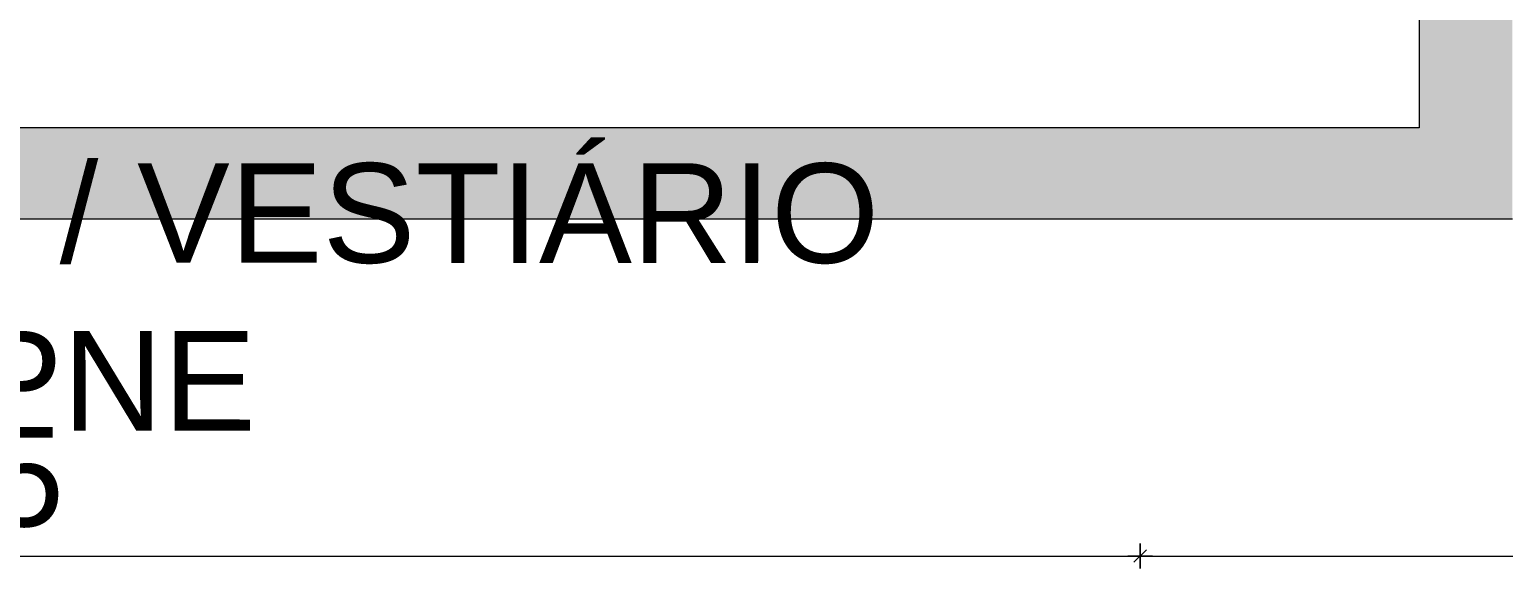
# Model space of a CAD drawing. Header units: metres. Extents: x 147 to 427, y -16 to 162.
# Drawn here: x 329.72 to 337.12, y 77.69 to 80.4 of the extents above; entities that cross this region are included whole.
import ezdxf

# ---------------------------------------------------------------- set-up
doc = ezdxf.new("R2010")
doc.units = ezdxf.units.M
doc.layers.add('1053_ARQ_BASE_MATADOURO_dwg', color=7, linetype='Continuous', lineweight=5, true_color=0x767676)
for name, color, linetype, lineweight in [('A-COTAS', 7, 'Continuous', 9), ('A-DETL', 7, 'Continuous', 5), ('A-DETL-GENF', 7, 'Continuous', 5), ('A-TEXTO1', 7, 'Continuous', 5)]:
    doc.layers.add(name, color=color, linetype=linetype, lineweight=lineweight)
doc.styles.add('Arial_4', font='arial.ttf', dxfattribs={"height": 0.5})

# ---------------------------------------------------------------- blocks, each defined once
blk = doc.blocks.new('1053_ARQ_BASE_MATADOURO_dwg_PU-Tick-4039619-TÉRREO 1_20 - Dependente 1')
at = {"layer": 'A-COTAS', "color": 253, "true_color": 0xaaaaaa}
for p, q in [((1, 0), (-1, 0)), ((-0.5, -0.5), (0.5, 0.5)), ((0, -1), (0, 1))]:
    blk.add_line(p, q, dxfattribs=at)
blk = doc.blocks.new('1053_ARQ_BASE_MATADOURO_dwg_arq geral tgov-4039641-TÉRREO 1_20 - Dependente 1')
at = {"layer": 'A-COTAS', "color": 253, "true_color": 0xaaaaaa}
for p, q in [((24.2107, -5.4327), (36.6357, -5.4327)), ((36.7607, -5.4327), (48.6368, -5.4327))]:
    blk.add_line(p, q, dxfattribs=at)
at = {"xscale": 0.0625, "yscale": 0.0625, "zscale": 0.0625}
blk.add_blockref('1053_ARQ_BASE_MATADOURO_dwg_PU-Tick-4039619-TÉRREO 1_20 - Dependente 1', (36.6982, -5.4327), dxfattribs=at)
at = {"xscale": 0.0625, "yscale": 0.0625, "zscale": 0.0625, "rotation": 180}
blk.add_blockref('1053_ARQ_BASE_MATADOURO_dwg_PU-Tick-4039619-TÉRREO 1_20 - Dependente 1', (36.6982, -5.4327), dxfattribs=at)
at = {"layer": 'A-COTAS', "insert": (30.4232, -4.784), "char_height": 0.5, "width": 2.093205, "attachment_point": 2, "line_spacing_factor": 0.941778, "style": 'Arial_4'}
blk.add_mtext('12.55', dxfattribs=at)
at = {"layer": 'A-TEXTO1', "char_height": 0.5, "attachment_point": 1, "rotation": 359.9922, "line_spacing_factor": 0.941778, "style": 'Arial_4'}
for s, insert, width in [('ADMINISTRAÇÃO / VESTIÁRIO', (25.2603, -3.4597), 12.087952), ('E WCB PNE', (28.3406, -4.302), 4.676048)]:
    blk.add_mtext(s, dxfattribs=dict(at, insert=insert, width=width))
blk = doc.blocks.new('1053_ARQ_BASE_MATADOURO_dwg-3625622-TÉRREO 1_20 - Dependente 1')
blk.add_blockref('1053_ARQ_BASE_MATADOURO_dwg_arq geral tgov-4039641-TÉRREO 1_20 - Dependente 1', (130.2098, 83.186))

msp = doc.modelspace()

# ---------------------------------------------------------------- hatches: boundary and pattern name
at = {"layer": 'A-DETL-GENF', "true_color": 0xffff00}
h = msp.add_hatch(color=2, dxfattribs=at)
h.paths.add_polyline_path([(335.07, 79.4463), (337.1686, 79.4463), (337.1686, 100.0742), (313.5687, 100.0742), (313.5687, 79.4463), (334.6004, 79.4463)])
h.paths.add_polyline_path([(314.078, 79.9026), (314.078, 99.7769), (336.7005, 99.7769), (336.7005, 79.9026), (321.6934, 79.9026)])

# ---------------------------------------------------------------- linework, layer by layer
at = {"layer": 'A-DETL'}
for p, q in [((336.7005, 99.7769), (336.7005, 79.9026)), ((336.7005, 79.9026), (314.078, 79.9026)), ((313.5687, 79.4463), (337.1686, 79.4463))]:
    msp.add_line(p, q, dxfattribs=at)

# ---------------------------------------------------------------- block references
at = {"layer": '1053_ARQ_BASE_MATADOURO_dwg', "color": 253, "true_color": 0xaaaaaa}
msp.add_blockref('1053_ARQ_BASE_MATADOURO_dwg-3625622-TÉRREO 1_20 - Dependente 1', (168.392, 0), dxfattribs=at)

doc.saveas('drawing.dxf')
